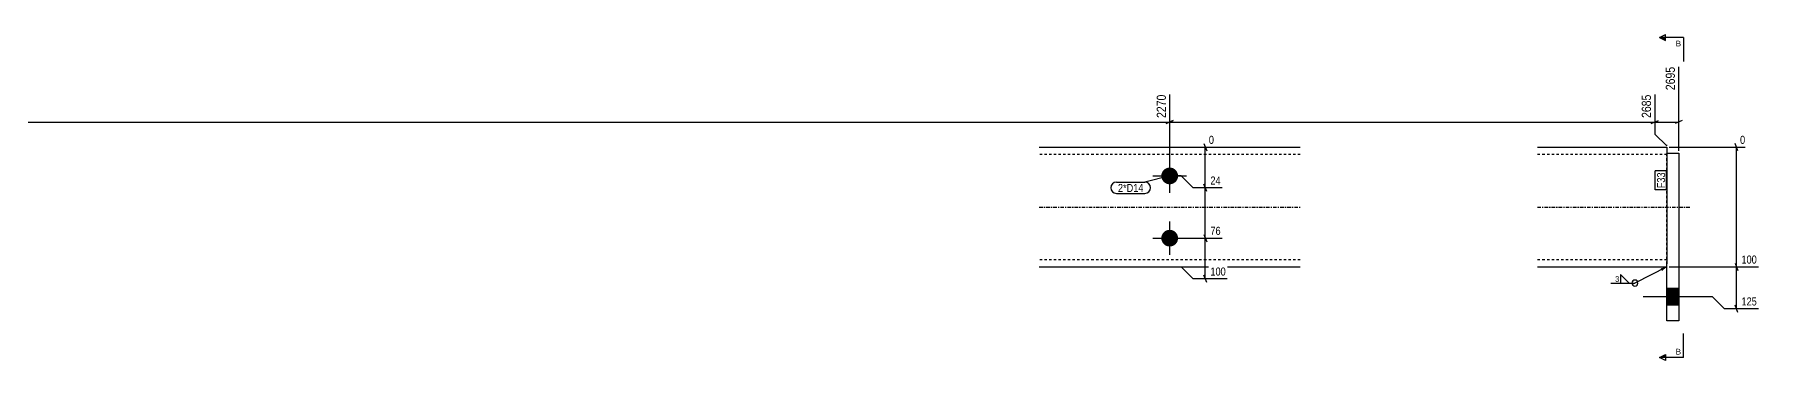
# Model space of a CAD drawing. Header units: millimetres. Extents: x 2 to 17245, y 2 to 277.
# Drawn here: x 15806 to 17245, y 5 to 277 of the extents above; entities that cross this region are included whole.
import ezdxf

# ---------------------------------------------------------------- set-up
doc = ezdxf.new("R2010")
doc.units = ezdxf.units.MM
doc.linetypes.add('DXK_LINE_DOT2', pattern=[3.9198, 1.9599, -1.9599])
doc.linetypes.add('DXK_LINE_DOT3', pattern=[5.9187, 2.979, -0.9799, 0.9799, -0.9799])
for name, color, linetype in [('MÅLSÆTNING', 7, 'Continuous'), ('STÅL', 7, 'Continuous'), ('TEKST', 7, 'Continuous')]:
    doc.layers.add(name, color=color, linetype=linetype)
doc.styles.add('Arial', font='ARIAL.TTF', dxfattribs={"height": 0.2})
doc.styles.add('Arial Narrow', font='ARIALN.TTF', dxfattribs={"height": 0.2})

msp = doc.modelspace()

# ---------------------------------------------------------------- hatches: boundary and pattern name
at = {"layer": 'STÅL', "linetype": 'Continuous'}
for points in [[(16753.4, 166, -1), (16753.4, 152, -1)], [(16753.4, 114, -1), (16753.4, 100, -1)], [(17178.4, 51), (17178.4, 65), (17168.4, 65), (17168.4, 51)], [(17178.4, 51), (17178.4, 65), (17168.4, 65), (17168.4, 51)]]:
    msp.add_hatch(color=96, dxfattribs=at).paths.add_polyline_path(points)
at = {"layer": 'TEKST', "linetype": 'Continuous'}
for color, points in [(30, [(17167.4, 274.7), (17167.4, 272.2), (17162.4, 274.7)]), (3, [(17163.3, 81.8), (17168.4, 83), (17164.5, 79.6)]), (30, [(17167.4, 9.8), (17167.4, 7.3), (17162.4, 7.3)])]:
    msp.add_hatch(color=color, dxfattribs=at).paths.add_polyline_path(points)

# ---------------------------------------------------------------- linework, layer by layer
at = {"layer": 'MÅLSÆTNING', "color": 7, "linetype": 'Continuous'}
for p, q in [((17178.4, 180), (17178.4, 250.1)), ((16753.4, 161), (16753.4, 226.9)), ((16753.4, 161), (16753.4, 226.9)), ((17158.4, 226.9), (17158.4, 194)), ((17158.4, 226.9), (17158.4, 194)), ((14483.4, 204), (16753.4, 204)), ((16756.4, 205.2), (16750.4, 202.8)), ((16750.4, 202.8), (16756.4, 205.2)), ((16753.4, 204), (17158.4, 204)), ((17155.4, 202.8), (17161.4, 205.2)), ((17155.4, 202.8), (17161.4, 205.2)), ((17158.4, 204), (17178.4, 204)), ((17181.4, 205.2), (17175.4, 202.8)), ((17158.4, 194), (17168.4, 184)), ((17158.4, 194), (17168.4, 184)), ((16775, 183), (16790.4, 183)), ((16781.9, 186), (16784.3, 180)), ((16783.1, 149), (16783.1, 183)), ((17168.4, 184), (17168.4, 185)), ((17168.4, 184), (17168.4, 185)), ((17170.4, 183), (17233.8, 183)), ((17227.8, 180), (17225.4, 186)), ((17226.6, 83), (17226.6, 183)), ((16763.1, 159), (16755.4, 159)), ((16763.1, 159), (16755.4, 159)), ((16773.1, 149), (16763.1, 159)), ((16773.1, 149), (16763.1, 159)), ((16797.2, 149), (16773.1, 149)), ((16797.2, 149), (16773.1, 149)), ((16784.3, 146), (16781.9, 152)), ((16784.3, 146), (16781.9, 152)), ((16783.1, 107), (16783.1, 149)), ((16755.4, 107), (16797.2, 107)), ((16755.4, 107), (16797.2, 107)), ((16781.9, 110), (16784.3, 104)), ((16781.9, 110), (16784.3, 104)), ((16783.1, 73), (16783.1, 107)), ((16773.1, 73), (16763.1, 83)), ((16763.1, 83), (16768.7, 83)), ((16801.4, 73), (16773.1, 73)), ((16784.3, 70), (16781.9, 76)), ((17170.4, 83), (17244.9, 83)), ((17170.4, 83), (17244.9, 83)), ((17225.4, 86), (17227.8, 80)), ((17225.4, 86), (17227.8, 80)), ((17226.6, 48), (17226.6, 83)), ((17206.6, 58), (17180.4, 58)), ((17216.6, 48), (17206.6, 58)), ((17244.9, 48), (17216.6, 48)), ((17227.8, 45), (17225.4, 51))]:
    msp.add_line(p, q, dxfattribs=at)
at = {"layer": 'STÅL', "color": 2, "linetype": 'Continuous'}
for p, q in [((16644.4, 183), (16862.4, 183)), ((17060.4, 183), (17168.4, 183)), ((17168.4, 183), (17168.4, 182)), ((17168.4, 182), (17168.4, 179.4)), ((17168.4, 179.4), (17168.4, 85.5)), ((17168.4, 178), (17178.4, 178)), ((17178.4, 178), (17178.4, 38)), ((16644.4, 83), (16862.4, 83)), ((17060.4, 83), (17168.4, 83)), ((17168.4, 38), (17168.4, 85.5)), ((17178.4, 38), (17168.4, 38))]:
    msp.add_line(p, q, dxfattribs=at)
at = {"layer": 'STÅL', "color": 7, "linetype": 'DXK_LINE_DOT2'}
for p, q in [((16862.4, 177), (16644.4, 177)), ((17168.4, 177), (17060.4, 177)), ((17168.4, 85.5), (17168.4, 178)), ((16862.4, 89), (16644.4, 89)), ((17168.4, 89), (17060.4, 89)), ((17168.4, 83.9), (17168.4, 85.5)), ((17168.4, 83), (17168.4, 83.9))]:
    msp.add_line(p, q, dxfattribs=at)
at = {"layer": 'STÅL', "color": 96, "linetype": 'Continuous'}
for p, q in [((16753.4, 145), (16753.4, 173)), ((16739.4, 159), (16767.4, 159)), ((16753.4, 93), (16753.4, 121)), ((16739.4, 107), (16767.4, 107)), ((17196.6, 58), (17148.6, 58)), ((17196.6, 58), (17148.6, 58)), ((17178.4, 65), (17168.4, 65)), ((17178.4, 65), (17168.4, 65)), ((17178.4, 51), (17168.4, 51)), ((17178.4, 51), (17168.4, 51))]:
    msp.add_line(p, q, dxfattribs=at)
at = {"layer": 'STÅL', "color": 7, "linetype": 'DXK_LINE_DOT3'}
for p, q in [((16644.4, 133), (16862.4, 133)), ((17060.4, 133), (17188.4, 133))]:
    msp.add_line(p, q, dxfattribs=at)
at = {"layer": 'TEKST', "color": 30, "linetype": 'Continuous'}
for p, q in [((17162.4, 274.7), (17167.4, 277.2)), ((17162.4, 274.7), (17167.4, 272.2)), ((17167.4, 272.2), (17167.4, 277.2)), ((17162.4, 7.3), (17167.4, 9.8)), ((17167.4, 4.8), (17162.4, 7.3)), ((17167.4, 9.8), (17167.4, 4.8))]:
    msp.add_line(p, q, dxfattribs=at)
at = {"layer": 'TEKST', "color": 3, "linetype": 'Continuous'}
msp.add_line((17168.4, 83), (17141.8, 69.5), dxfattribs=at)
for start, end in [(90, 270), (270, 90)]:
    msp.add_arc((17141.8, 69.5), 2.5, start, end, dxfattribs=at)

# ---------------------------------------------------------------- wipeouts: each hides what was drawn before it
at = {"color": 0, "linetype": 'Continuous'}
for points in [[(17180.4, 267.2), (17180.4, 272.2), (17175.9, 272.2), (17175.9, 267.2)], [(17180.4, 9.8), (17180.4, 14.8), (17175.9, 14.8), (17175.9, 9.8)]]:
    msp.add_wipeout(points, dxfattribs=at).dxf.layer = 'TEKST'
at = {"color": 0}
msp.add_wipeout([(16731.5, 145.6), (16731.5, 152.6), (16710.2, 152.6), (16710.2, 145.6)], dxfattribs=at).dxf.layer = 'TEKST'

# ---------------------------------------------------------------- next in the draw order: linework, layer by layer
at = {"layer": 'TEKST', "color": 7, "linetype": 'Continuous'}
for p, q in [((17182.4, 274.7), (17162.4, 274.7)), ((17182.4, 7.3), (17182.4, 27.3)), ((17182.4, 7.3), (17162.4, 7.3))]:
    msp.add_line(p, q, dxfattribs=at)

# ---------------------------------------------------------------- next in the draw order: texts
at = {"layer": 'TEKST', "color": 3, "linetype": 'Continuous', "style": 'Arial'}
for p in [(17175.9, 267.2), (17175.9, 9.8)]:
    msp.add_text('B', height=4.78, dxfattribs=at).set_placement(p)

# ---------------------------------------------------------------- next in the draw order: wipeouts: each hides what was drawn before it
at = {"color": 0, "linetype": 'Continuous'}
for points in [[(17176.8, 251.7), (17165.6, 251.7), (17165.6, 229), (17176.8, 229)], [(16751.8, 228.5), (16740.6, 228.5), (16740.6, 205.8), (16751.8, 205.8)], [(17156.8, 228.5), (17145.6, 228.5), (17145.6, 205.8), (17156.8, 205.8)], [(16791.8, 184.4), (16791.8, 194.2), (16784.7, 194.2), (16784.7, 184.4)], [(17235.2, 184.4), (17235.2, 194.2), (17228.2, 194.2), (17228.2, 184.4)], [(16797.3, 150.4), (16797.3, 160.2), (16786, 160.2), (16786, 150.4)], [(16797.3, 108.4), (16797.3, 118.2), (16786, 118.2), (16786, 108.4)], [(17245, 84.4), (17245, 94.2), (17229.4, 94.2), (17229.4, 84.4)], [(16801.6, 74.4), (16801.6, 84.2), (16786, 84.2), (16786, 74.4)], [(17245, 49.4), (17245, 59.2), (17229.4, 59.2), (17229.4, 49.4)]]:
    msp.add_wipeout(points, dxfattribs=at).dxf.layer = 'MÅLSÆTNING'
at = {"color": 0}
for points in [[(17167, 162), (17160, 162), (17160, 148.7), (17167, 148.7)], [(16731.5, 145.6), (16731.5, 152.6), (16710.2, 152.6), (16710.2, 145.6)], [(17128.7, 70.1), (17128.7, 75.9), (17124.9, 75.9), (17124.9, 70.1)]]:
    msp.add_wipeout(points, dxfattribs=at).dxf.layer = 'TEKST'

# ---------------------------------------------------------------- next in the draw order: linework, layer by layer
at = {"layer": 'TEKST', "color": 7, "linetype": 'Continuous'}
for p, q in [((17182.4, 274.7), (17182.4, 254.7)), ((16753.4, 159), (16732.7, 153.8)), ((16709, 153.8), (16732.7, 153.8)), ((16709, 144.4), (16732.7, 144.4))]:
    msp.add_line(p, q, dxfattribs=at)
at = {"layer": 'TEKST', "color": 3, "linetype": 'Continuous'}
for p, q in [((17136.9, 69.5), (17129.7, 76.7)), ((17129.7, 76.7), (17129.7, 69.5)), ((17121.8, 69.5), (17141.8, 69.5)), ((17129.7, 69.5), (17136.9, 69.5))]:
    msp.add_line(p, q, dxfattribs=at)
at = {"layer": 'TEKST', "color": 7, "linetype": 'Continuous'}
for centre, start, end in [((16709, 149.1), 90, 270), ((16732.7, 149.1), 270, 90)]:
    msp.add_arc(centre, 4.7, start, end, dxfattribs=at)

# ---------------------------------------------------------------- next in the draw order: texts
at = {"layer": 'MÅLSÆTNING', "color": 3, "linetype": 'Continuous', "style": 'Arial Narrow'}
for s, p in [('2695', (17175.2, 230.6)), ('2270', (16750.2, 207.4)), ('2685', (17155.2, 207.4))]:
    msp.add_text(s, height=7.64, rotation=90.0002, dxfattribs=at).set_placement(p)
for s, p in [('0', (16786.1, 185.8)), ('0', (17229.6, 185.8)), ('24', (16787.4, 151.8)), ('76', (16787.4, 109.8)), ('100', (17230.8, 85.8)), ('100', (16787.4, 75.8)), ('125', (17230.8, 50.8))]:
    msp.add_text(s, height=6.68, dxfattribs=at).set_placement(p)
at = {"layer": 'TEKST', "color": 3, "style": 'Arial Narrow'}
for s, height, p in [('2*D14', 6.68, (16710.2, 145.6)), ('3', 4.77, (17125.3, 70.5))]:
    msp.add_text(s, height=height, dxfattribs=at).set_placement(p)

# ---------------------------------------------------------------- next in the draw order: wipeouts: each hides what was drawn before it
at = {"color": 0}
msp.add_wipeout([(17167, 162), (17160, 162), (17160, 148.7), (17167, 148.7)], dxfattribs=at).dxf.layer = 'TEKST'

# ---------------------------------------------------------------- next in the draw order: linework, layer by layer
at = {"layer": 'TEKST', "color": 7, "linetype": 'Continuous'}
for p, q in [((17158.8, 147.5), (17158.8, 163.2)), ((17168.2, 163.2), (17158.8, 163.2)), ((17168.2, 147.5), (17168.2, 163.2)), ((17168.2, 147.5), (17158.8, 147.5))]:
    msp.add_line(p, q, dxfattribs=at)

# ---------------------------------------------------------------- next in the draw order: texts
at = {"layer": 'TEKST', "color": 3, "style": 'Arial Narrow'}
msp.add_text('F33', height=6.68, rotation=90.0002, dxfattribs=at).set_placement((17167, 148.7))

doc.saveas('drawing.dxf')
